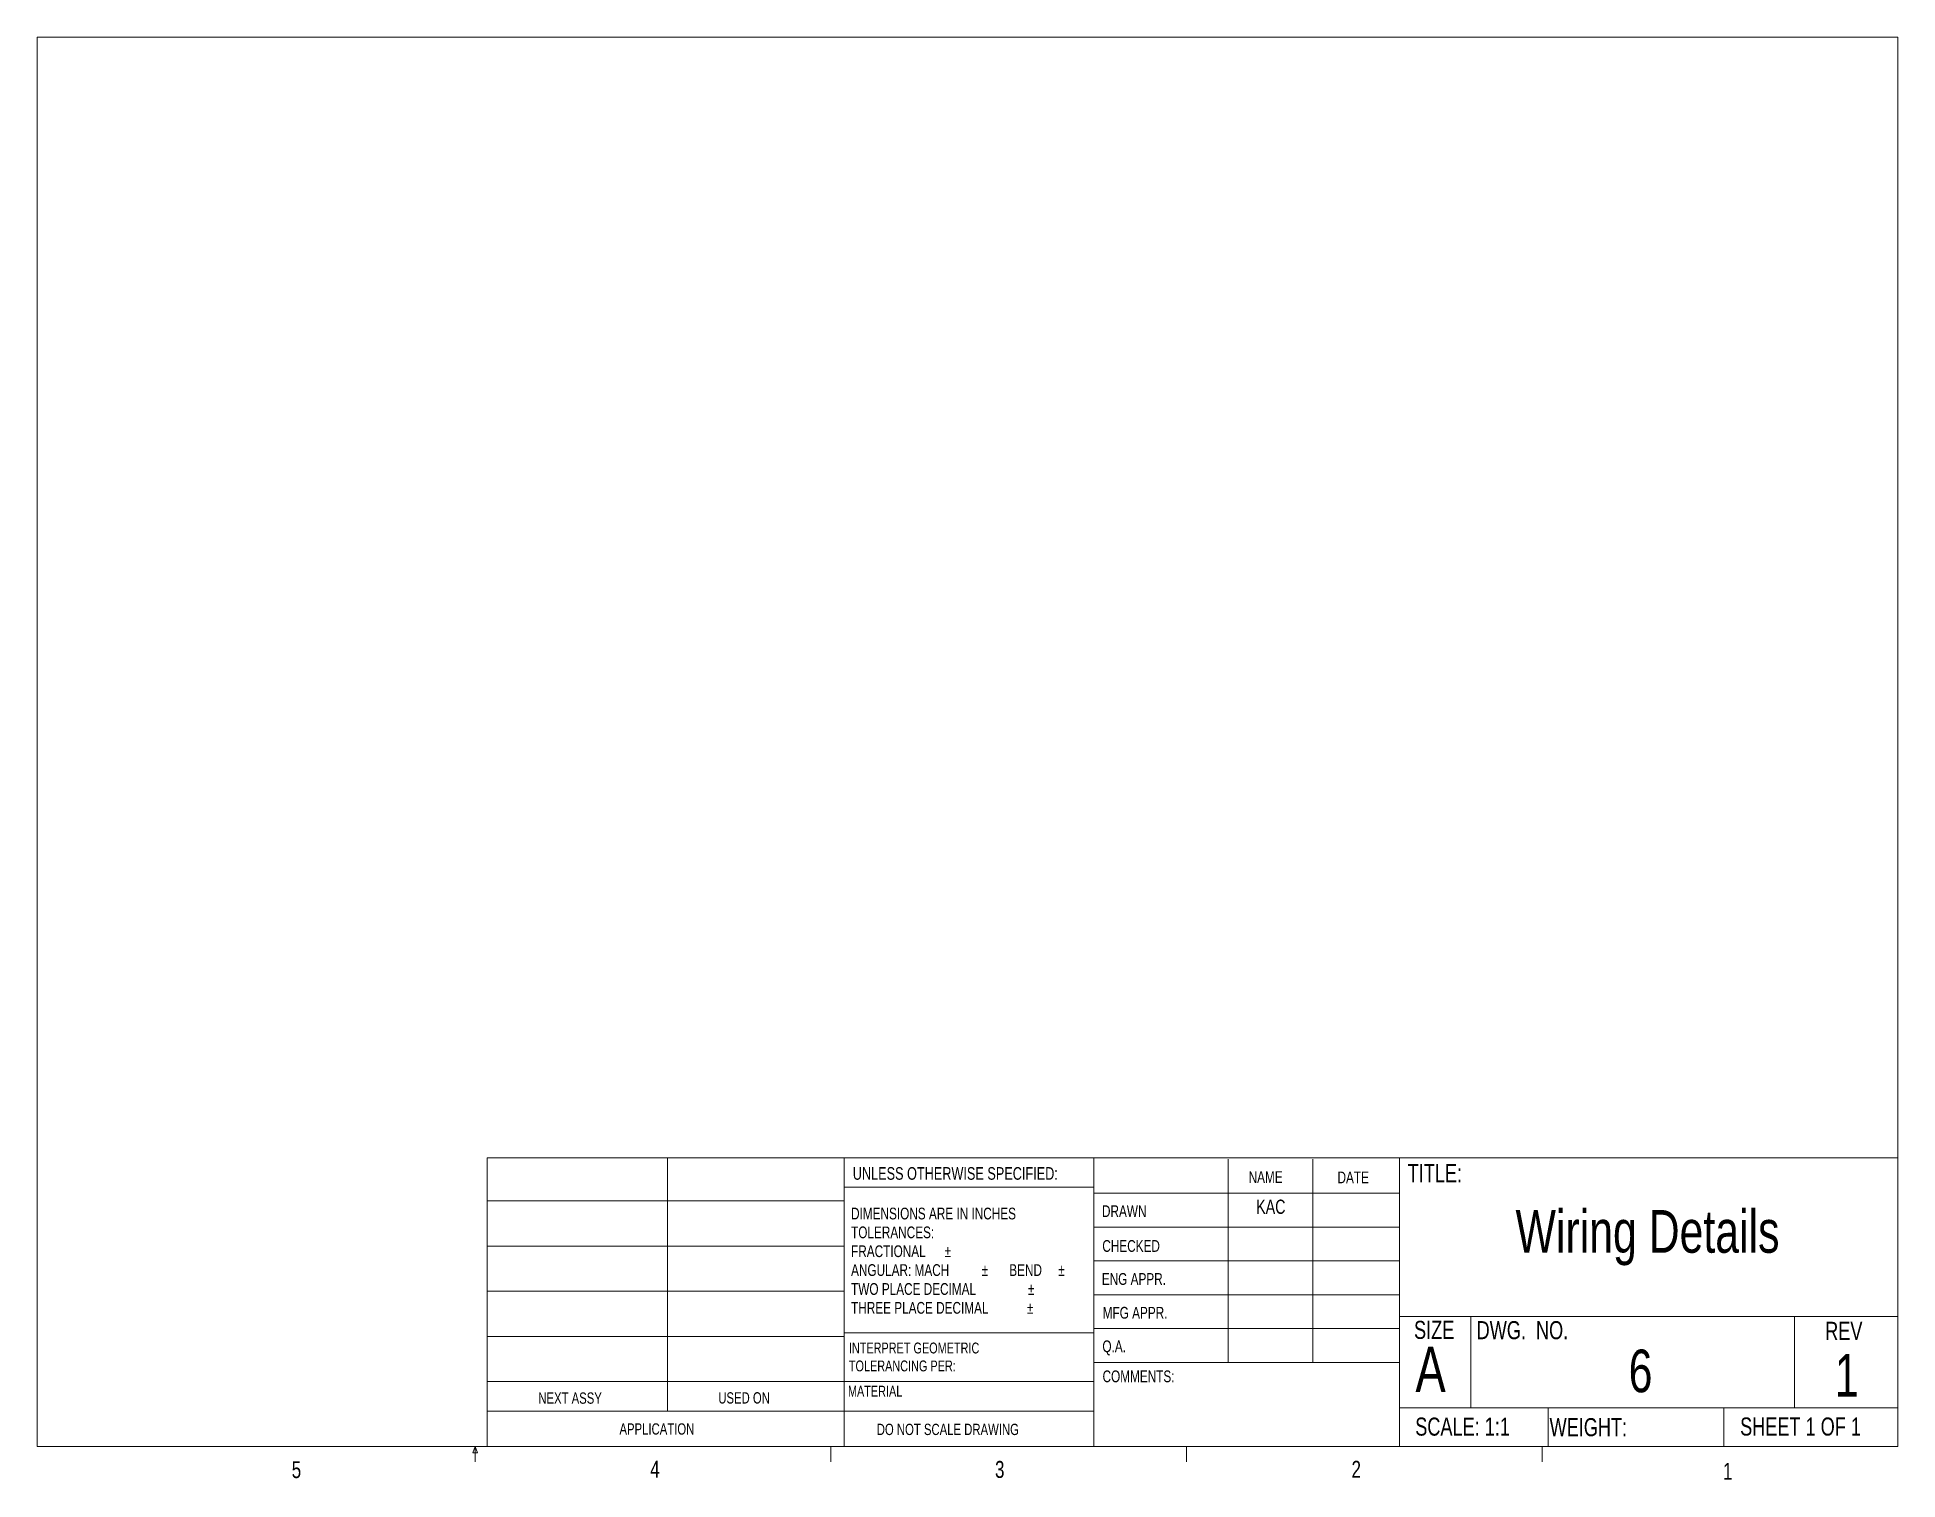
# Model space of a CAD drawing. Header units: inches. Extents: x 8 to 270, y 5 to 208.
import ezdxf
from ezdxf.enums import TextEntityAlignment as Align

# ---------------------------------------------------------------- set-up
doc = ezdxf.new("R2010")
doc.units = ezdxf.units.IN
doc.header["$MEASUREMENT"] = 0
doc.layers.add('TITLEBLOCK', color=6, linetype='Continuous')
doc.styles.add('SLDTEXTSTYLE0', font='TXT', dxfattribs={"width": 0.75})

# ---------------------------------------------------------------- blocks, each defined once
blk = doc.blocks.new('TITLEBLOCK-A')
at = {"layer": 'TITLEBLOCK', "linetype": 'Continuous', "lineweight": 0}
for p, q in [((8.38, 208.08), (270, 208.08)), ((8.38, 208.08), (8.38, 9.96)), ((270, 9.96), (270, 208.08)), ((71.65, 50.53), (270, 50.53)), ((71.65, 9.96), (71.65, 50.53)), ((97, 50.53), (97, 14.94)), ((121.87, 9.96), (121.87, 50.53)), ((156.96, 50.53), (156.96, 9.96)), ((175.86, 50.33), (175.86, 21.75)), ((187.76, 50.33), (187.76, 21.75)), ((199.93, 50.53), (199.93, 9.96)), ((71.65, 44.49), (121.87, 44.49)), ((156.96, 46.41), (121.87, 46.41)), ((156.96, 45.57), (199.93, 45.57)), ((156.96, 40.8), (199.93, 40.8)), ((71.65, 38.14), (121.87, 38.14)), ((156.96, 36.04), (199.93, 36.04)), ((71.65, 31.79), (121.87, 31.79)), ((199.93, 31.28), (156.96, 31.28)), ((199.93, 26.52), (156.96, 26.52)), ((199.93, 28.24), (270, 28.24)), ((209.98, 28.24), (209.98, 15.37)), ((255.47, 28.24), (255.47, 15.37)), ((71.65, 25.44), (121.87, 25.44)), ((121.87, 25.93), (156.96, 25.93)), ((199.93, 21.75), (156.96, 21.75)), ((71.65, 19.09), (121.87, 19.09)), ((121.87, 19.07), (156.96, 19.07)), ((71.65, 14.94), (156.96, 14.94)), ((199.93, 15.37), (270, 15.37)), ((220.84, 15.37), (220.84, 9.96)), ((245.52, 15.37), (245.52, 9.96)), ((270, 9.96), (8.38, 9.96)), ((69.63, 9.08), (69.97, 9.96)), ((70.29, 9.08), (69.63, 9.08)), ((69.97, 9.96), (69.97, 7.8)), ((69.97, 9.96), (70.29, 9.08)), ((119.98, 9.96), (119.98, 7.8)), ((169.98, 9.96), (169.98, 7.8)), ((219.99, 9.96), (219.99, 7.8))]:
    blk.add_line(p, q, dxfattribs=at)
at = {"layer": 'TITLEBLOCK', "linetype": 'Continuous', "lineweight": 0, "attachment_point": 1, "style": 'SLDTEXTSTYLE0'}
for s, insert, char_height in [('UNLESS OTHERWISE SPECIFIED:', (123.06, 49.23), 1.778), ('NAME', (178.72, 48.66), 1.651), ('DATE', (191.22, 48.61), 1.651), ('TITLE:', (201.09, 49.65), 2.54), ('DIMENSIONS ARE IN INCHES', (122.82, 43.53), 1.651), ('DRAWN', (158.1, 43.86), 1.651), ('TOLERANCES:', (122.82, 40.88), 1.651), ('FRACTIONAL', (122.82, 38.23), 1.651), ('%%p', (135.96, 38.23), 1.651), ('CHECKED', (158.15, 38.97), 1.651), ('ANGULAR: MACH', (122.82, 35.58), 1.651), ('%%p', (141.19, 35.58), 1.651), ('     BEND ', (142.76, 35.58), 1.651), ('%%p', (151.97, 35.58), 1.651), ('ENG APPR.', (158.08, 34.33), 1.651), ('TWO PLACE DECIMAL    ', (122.82, 32.92), 1.651), ('%%p', (147.7, 32.92), 1.651), ('THREE PLACE DECIMAL  ', (122.82, 30.27), 1.651), ('%%p', (147.55, 30.27), 1.651), ('MFG APPR.', (158.2, 29.58), 1.651), ('SIZE', (201.98, 27.62), 2.54), ('DWG.  NO.', (210.78, 27.58), 2.54), ('REV', (259.79, 27.48), 2.54), ('INTERPRET GEOMETRIC', (122.51, 24.56), 1.524), ('Q.A.', (158.16, 24.86), 1.651), ('A', (202.18, 23.98), 6.35), ('TOLERANCING PER:', (122.51, 22.04), 1.524), ('MATERIAL', (122.38, 18.49), 1.524), ('COMMENTS:', (158.18, 20.64), 1.651), ('NEXT ASSY', (78.84, 17.55), 1.587), ('USED ON', (104.15, 17.58), 1.587), ('APPLICATION', (90.25, 13.21), 1.5875), ('DO NOT SCALE DRAWING', (126.43, 13.15), 1.5875), ('SCALE: 1:1', (202.15, 14.02), 2.54), ('WEIGHT: ', (221.04, 13.94), 2.54), ('SHEET 1 OF 1', (247.83, 14.03), 2.54), ('5', (44.17, 7.89), 2.38), ('4', (94.58, 7.97), 2.38), ('3', (143.06, 7.92), 2.38), ('2', (193.19, 7.94), 2.38), ('1', (245.41, 7.65), 2.38)]:
    blk.add_mtext(s, dxfattribs=dict(at, insert=insert, char_height=char_height))
at = {"layer": 'TITLEBLOCK', "style": 'SLDTEXTSTYLE0', "width": 0.75}
for tag, height, p in [('DRAWN_BY', 2, (181.84, 43.66)), ('TITLE', 6, (234.81, 39.45)), ('DWG_NO', 6, (233.83, 20.58)), ('REV', 6, (262.83, 19.96))]:
    blk.add_attdef(tag, text='', height=height, dxfattribs=at).set_placement(p, align=Align.MIDDLE)

msp = doc.modelspace()

# ---------------------------------------------------------------- block references
msp.add_blockref('TITLEBLOCK-A', (0, 0)).add_auto_attribs({'TITLE': 'Wiring Details', 'REV': '1', 'DWG_NO': '6', 'DRAWN_BY': 'KAC'})

doc.saveas('drawing.dxf')
